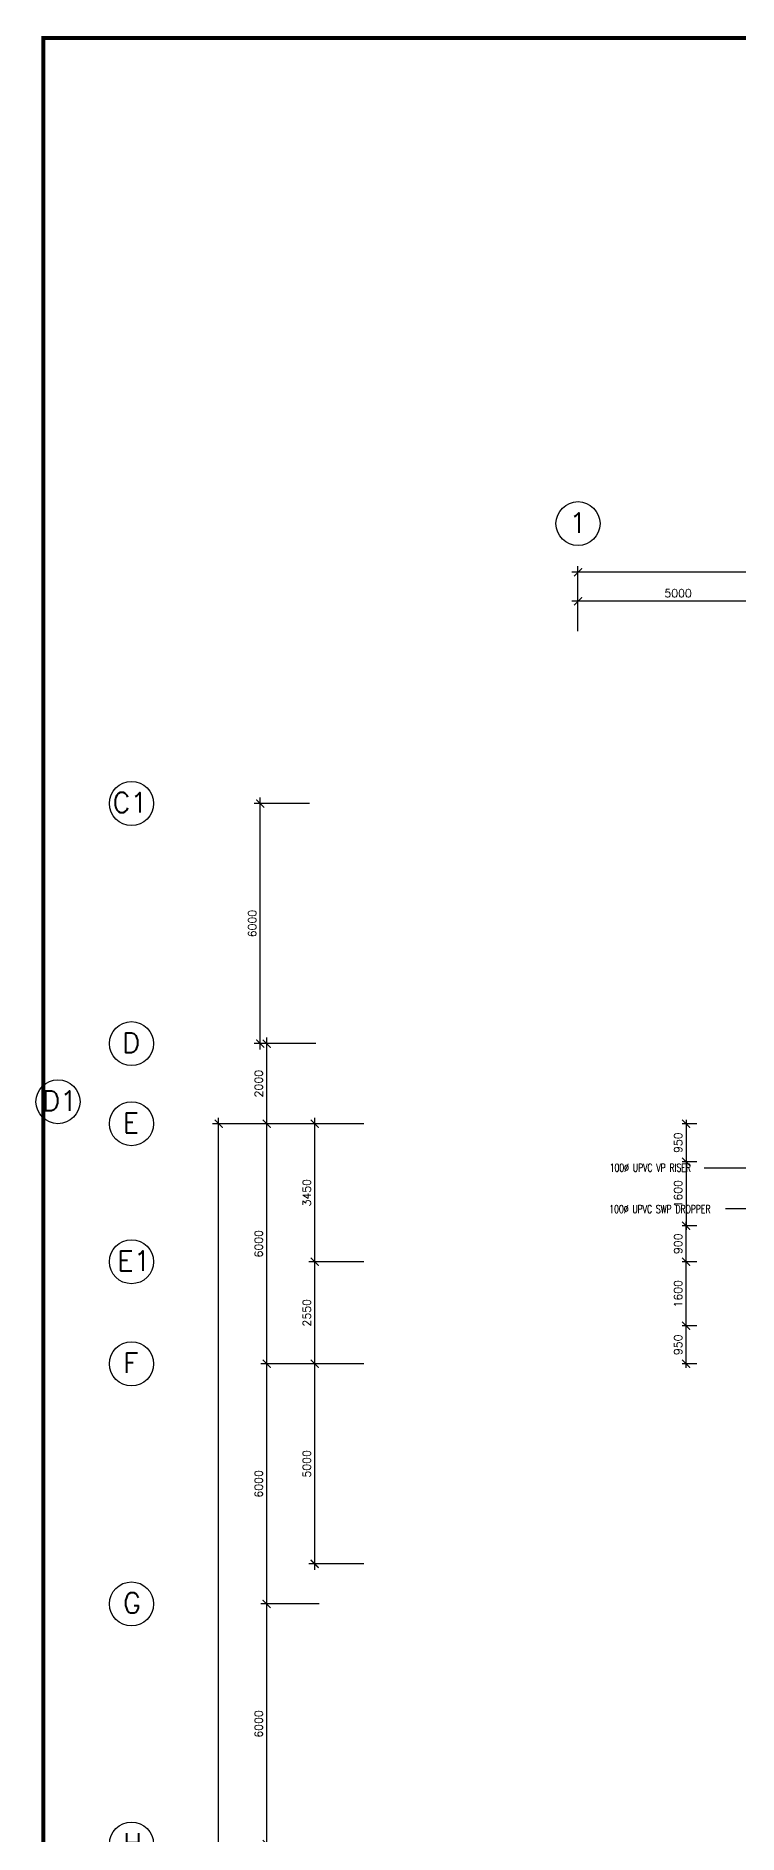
# Model space of a CAD drawing. Extents: x 2266480 to 2632177, y -858634 to -757244.
# Drawn here: x 2490510 to 2508047, y -802174 to -757244 of the extents above; entities that cross this region are included whole.
import ezdxf

# ---------------------------------------------------------------- set-up
doc = ezdxf.new("R2010")
doc.units = 0
doc.header["$LTSCALE"] = 10
doc.header["$MEASUREMENT"] = 0
doc.layers.get('0').update_dxf_attribs({"linetype": 'CONTINUOUS'})
doc.layers.get('DEFPOINTS').update_dxf_attribs({"linetype": 'CONTINUOUS'})
for name, color, linetype in [('DIM', 7, 'CONTINUOUS'), ('GRID-T', 7, 'CONTINUOUS'), ('PL', 5, 'CONTINUOUS'), ('SP', 220, 'CONTINUOUS'), ('VP', 100, 'CONTINUOUS')]:
    doc.layers.add(name, color=color, linetype=linetype)
doc.styles.add('ROMANS', font='romans')
doc.styles.get("Standard").update_dxf_attribs({"font": 'ROMANS.SHX'})
doc.dimstyles.new('STANDARD$0', dxfattribs={"dimscale": 0, "dimtxt": 8, "dimasz": 6, "dimexe": 1, "dimexo": 1, "dimgap": 3, "dimtad": 1, "dimdec": 0, "dimlfac": -1, "dimrnd": 1, "dimzin": 0, "dimdsep": 46, "dimtxsty": 'Standard', "dimcen": 0, "dimclrd": 5, "dimclre": 250, "dimadec": 0, "dimazin": 0, "dimtfac": 1, "dimtdec": 4, "dimtofl": 0, "dimtmove": 0, "dimatfit": 3, "dimfxl": 1, "dimtolj": 1, "dimtzin": 0, "dimarcsym": 0})

# ---------------------------------------------------------------- blocks, each defined once
blk = doc.blocks.new('_ARCHTICK')
at = {"color": 0, "linetype": 'ByBlock', "const_width": 0.15}
blk.add_lwpolyline([(-0.5, -0.5), (0.5, 0.5)], dxfattribs=at)
blk = doc.blocks.new('*D210')
at = {"layer": 'DEFPOINTS', "color": 0, "transparency": 16777216}
for p in [(2495073, -784424), (2496973, -784424), (2496973, -838424)]:
    blk.add_point(p, dxfattribs=at)
at = {"layer": 'DIM', "color": 7, "lineweight": -2, "transparency": 16777216}
for p, q in [((2496823, -784424), (2494923, -784424)), ((2495073, -838574), (2495073, -784274)), ((2496823, -838424), (2494923, -838424))]:
    blk.add_line(p, q, dxfattribs=at)
at = {"layer": 'DIM', "color": 7, "lineweight": -2, "transparency": 16777216, "xscale": 200, "yscale": 200, "zscale": 200}
for p, rotation in [((2495073, -784424), 90), ((2495073, -838424), 270)]:
    blk.add_blockref('_ARCHTICK', p, dxfattribs=dict(at, rotation=rotation))
at = {"layer": 'DIM', "color": 7, "transparency": 16777216, "insert": (2494873, -811424), "char_height": 200, "attachment_point": 5, "rotation": 90, "style": 'ROMANS'}
blk.add_mtext('\\A1;54000', dxfattribs=at)
blk = doc.blocks.new('*D217')
at = {"layer": 'DEFPOINTS', "color": 0, "transparency": 16777216}
for p in [(2496273, -796424), (2497730, -796424), (2497730, -802424)]:
    blk.add_point(p, dxfattribs=at)
at = {"layer": 'DIM', "color": 7, "lineweight": -2, "transparency": 16777216}
for p, q in [((2497580, -796424), (2496123, -796424)), ((2496273, -802574), (2496273, -796274)), ((2497580, -802424), (2496123, -802424))]:
    blk.add_line(p, q, dxfattribs=at)
at = {"layer": 'DIM', "color": 7, "lineweight": -2, "transparency": 16777216, "xscale": 200, "yscale": 200, "zscale": 200}
for p, rotation in [((2496273, -796424), 90), ((2496273, -802424), 270)]:
    blk.add_blockref('_ARCHTICK', p, dxfattribs=dict(at, rotation=rotation))
at = {"layer": 'DIM', "color": 7, "transparency": 16777216, "insert": (2496073, -799424), "char_height": 200, "attachment_point": 5, "rotation": 90, "style": 'ROMANS'}
blk.add_mtext('\\A1;6000', dxfattribs=at)
blk = doc.blocks.new('*D218')
at = {"layer": 'DEFPOINTS', "color": 0, "transparency": 16777216}
for p in [(2496273, -790424), (2497730, -790424), (2497730, -796424)]:
    blk.add_point(p, dxfattribs=at)
at = {"layer": 'DIM', "color": 7, "lineweight": -2, "transparency": 16777216}
for p, q in [((2496273, -796574), (2496273, -790274)), ((2497580, -790424), (2496123, -790424)), ((2497580, -796424), (2496123, -796424))]:
    blk.add_line(p, q, dxfattribs=at)
at = {"layer": 'DIM', "color": 7, "lineweight": -2, "transparency": 16777216, "xscale": 200, "yscale": 200, "zscale": 200}
for p, rotation in [((2496273, -790424), 90), ((2496273, -796424), 270)]:
    blk.add_blockref('_ARCHTICK', p, dxfattribs=dict(at, rotation=rotation))
at = {"layer": 'DIM', "color": 7, "transparency": 16777216, "insert": (2496073, -793424), "char_height": 200, "attachment_point": 5, "rotation": 90, "style": 'ROMANS'}
blk.add_mtext('\\A1;6000', dxfattribs=at)
blk = doc.blocks.new('*D219')
at = {"layer": 'DEFPOINTS', "color": 0, "transparency": 16777216}
for p in [(2496273, -784424), (2497730, -784424), (2497730, -790424)]:
    blk.add_point(p, dxfattribs=at)
at = {"layer": 'DIM', "color": 7, "lineweight": -2, "transparency": 16777216}
for p, q in [((2497580, -784424), (2496123, -784424)), ((2496273, -790574), (2496273, -784274)), ((2497580, -790424), (2496123, -790424))]:
    blk.add_line(p, q, dxfattribs=at)
at = {"layer": 'DIM', "color": 7, "lineweight": -2, "transparency": 16777216, "xscale": 200, "yscale": 200, "zscale": 200}
for p, rotation in [((2496273, -784424), 90), ((2496273, -790424), 270)]:
    blk.add_blockref('_ARCHTICK', p, dxfattribs=dict(at, rotation=rotation))
at = {"layer": 'DIM', "color": 7, "transparency": 16777216, "insert": (2496073, -787424), "char_height": 200, "attachment_point": 5, "rotation": 90, "style": 'ROMANS'}
blk.add_mtext('\\A1;6000', dxfattribs=at)
blk = doc.blocks.new('*D125')
at = {"layer": 'DEFPOINTS', "color": 0, "transparency": 16777216}
for p in [(2497473, -787874), (2498851, -787874), (2498851, -790424)]:
    blk.add_point(p, dxfattribs=at)
at = {"layer": 'DIM', "color": 7, "lineweight": -2, "transparency": 16777216}
for p, q in [((2498701, -787874), (2497323, -787874)), ((2497473, -790574), (2497473, -787724)), ((2498701, -790424), (2497323, -790424))]:
    blk.add_line(p, q, dxfattribs=at)
at = {"layer": 'DIM', "color": 7, "lineweight": -2, "transparency": 16777216, "xscale": 200, "yscale": 200, "zscale": 200}
for p, rotation in [((2497473, -787874), 90), ((2497473, -790424), 270)]:
    blk.add_blockref('_ARCHTICK', p, dxfattribs=dict(at, rotation=rotation))
at = {"layer": 'DIM', "color": 7, "transparency": 16777216, "insert": (2497273, -789149), "char_height": 200, "attachment_point": 5, "rotation": 90, "style": 'ROMANS'}
blk.add_mtext('\\A1;2550', dxfattribs=at)
blk = doc.blocks.new('*D126')
at = {"layer": 'DEFPOINTS', "color": 0, "transparency": 16777216}
for p in [(2497473, -784424), (2498851, -784424), (2498851, -787874)]:
    blk.add_point(p, dxfattribs=at)
at = {"layer": 'DIM', "color": 7, "lineweight": -2, "transparency": 16777216}
for p, q in [((2498701, -784424), (2497323, -784424)), ((2497473, -788024), (2497473, -784274)), ((2498701, -787874), (2497323, -787874))]:
    blk.add_line(p, q, dxfattribs=at)
at = {"layer": 'DIM', "color": 7, "lineweight": -2, "transparency": 16777216, "xscale": 200, "yscale": 200, "zscale": 200}
for p, rotation in [((2497473, -784424), 90), ((2497473, -787874), 270)]:
    blk.add_blockref('_ARCHTICK', p, dxfattribs=dict(at, rotation=rotation))
at = {"layer": 'DIM', "color": 7, "transparency": 16777216, "insert": (2497273, -786149), "char_height": 200, "attachment_point": 5, "rotation": 90, "style": 'ROMANS'}
blk.add_mtext('\\A1;3450', dxfattribs=at)
blk = doc.blocks.new('*D129')
at = {"layer": 'DEFPOINTS', "color": 0, "transparency": 16777216}
for p in [(2504049, -770644), (2504049, -772191), (2529049, -772191)]:
    blk.add_point(p, dxfattribs=at)
at = {"layer": 'DIM', "color": 7, "lineweight": -2, "transparency": 16777216}
for p, q in [((2504049, -772041), (2504049, -770494)), ((2529049, -772041), (2529049, -770494)), ((2529199, -770644), (2503899, -770644))]:
    blk.add_line(p, q, dxfattribs=at)
at = {"layer": 'DIM', "color": 7, "lineweight": -2, "transparency": 16777216, "xscale": 200, "yscale": 200, "zscale": 200}
for p, rotation in [((2504049, -770644), 180.0000000117521), ((2529049, -770644), 1.175219921378812e-08)]:
    blk.add_blockref('_ARCHTICK', p, dxfattribs=dict(at, rotation=rotation))
at = {"layer": 'DIM', "color": 7, "transparency": 16777216, "insert": (2516549, -770444), "char_height": 200, "attachment_point": 5, "rotation": 0, "style": 'ROMANS'}
blk.add_mtext('\\A1;25000', dxfattribs=at)
blk = doc.blocks.new('*D134')
at = {"layer": 'DEFPOINTS', "color": 0, "transparency": 16777216}
for p in [(2504049, -771370), (2504049, -772270), (2509049, -772270)]:
    blk.add_point(p, dxfattribs=at)
at = {"layer": 'DIM', "color": 7, "lineweight": -2, "transparency": 16777216}
for p, q in [((2509199, -771370), (2503899, -771370)), ((2504049, -772120), (2504049, -771220)), ((2509049, -772120), (2509049, -771220))]:
    blk.add_line(p, q, dxfattribs=at)
at = {"layer": 'DIM', "color": 7, "lineweight": -2, "transparency": 16777216, "xscale": 200, "yscale": 200, "zscale": 200}
for p, rotation in [((2504049, -771370), 179.99999998825), ((2509049, -771370), 359.99999998825)]:
    blk.add_blockref('_ARCHTICK', p, dxfattribs=dict(at, rotation=rotation))
at = {"layer": 'DIM', "color": 7, "transparency": 16777216, "insert": (2506549, -771170), "char_height": 200, "attachment_point": 5, "rotation": 360, "style": 'ROMANS'}
blk.add_mtext('\\A1;5000', dxfattribs=at)
blk = doc.blocks.new('*D160')
at = {"layer": 'DEFPOINTS', "color": 0, "transparency": 16777216}
for p in [(2497473, -790424), (2498851, -790424), (2498851, -795424)]:
    blk.add_point(p, dxfattribs=at)
at = {"layer": 'DIM', "color": 7, "lineweight": -2, "transparency": 16777216}
for p, q in [((2497473, -795574), (2497473, -790274)), ((2498701, -790424), (2497323, -790424)), ((2498701, -795424), (2497323, -795424))]:
    blk.add_line(p, q, dxfattribs=at)
at = {"layer": 'DIM', "color": 7, "lineweight": -2, "transparency": 16777216, "xscale": 200, "yscale": 200, "zscale": 200}
for p, rotation in [((2497473, -790424), 90), ((2497473, -795424), 270)]:
    blk.add_blockref('_ARCHTICK', p, dxfattribs=dict(at, rotation=rotation))
at = {"layer": 'DIM', "color": 7, "transparency": 16777216, "insert": (2497273, -792924), "char_height": 200, "attachment_point": 5, "rotation": 90, "style": 'ROMANS'}
blk.add_mtext('\\A1;5000', dxfattribs=at)
blk = doc.blocks.new('*D65')
at = {"layer": 'DEFPOINTS', "color": 0, "transparency": 16777216}
for p in [(2496273, -782424), (2497651, -782424), (2497651, -784424)]:
    blk.add_point(p, dxfattribs=at)
at = {"layer": 'DIM', "color": 7, "lineweight": -2, "transparency": 16777216}
for p, q in [((2497501, -782424), (2496123, -782424)), ((2496273, -784574), (2496273, -782274)), ((2497501, -784424), (2496123, -784424))]:
    blk.add_line(p, q, dxfattribs=at)
at = {"layer": 'DIM', "color": 7, "lineweight": -2, "transparency": 16777216, "xscale": 200, "yscale": 200, "zscale": 200}
for p, rotation in [((2496273, -782424), 90), ((2496273, -784424), 270)]:
    blk.add_blockref('_ARCHTICK', p, dxfattribs=dict(at, rotation=rotation))
at = {"layer": 'DIM', "color": 7, "transparency": 16777216, "insert": (2496073, -783424), "char_height": 200, "attachment_point": 5, "rotation": 90, "style": 'ROMANS'}
blk.add_mtext('\\A1;2000', dxfattribs=at)
blk = doc.blocks.new('*D69')
at = {"layer": 'DEFPOINTS', "color": 0, "transparency": 16777216}
for p in [(2496111, -776424), (2497489, -776424), (2497489, -782424)]:
    blk.add_point(p, dxfattribs=at)
at = {"layer": 'DIM', "color": 7, "lineweight": -2, "transparency": 16777216}
for p, q in [((2496111, -782574), (2496111, -776274)), ((2497339, -776424), (2495961, -776424)), ((2497339, -782424), (2495961, -782424))]:
    blk.add_line(p, q, dxfattribs=at)
at = {"layer": 'DIM', "color": 7, "lineweight": -2, "transparency": 16777216, "xscale": 200, "yscale": 200, "zscale": 200}
for p, rotation in [((2496111, -776424), 90), ((2496111, -782424), 270)]:
    blk.add_blockref('_ARCHTICK', p, dxfattribs=dict(at, rotation=rotation))
at = {"layer": 'DIM', "color": 7, "transparency": 16777216, "insert": (2495911, -779424), "char_height": 200, "attachment_point": 5, "rotation": 90, "style": 'ROMANS'}
blk.add_mtext('\\A1;6000', dxfattribs=at)
blk = doc.blocks.new('*D368')
at = {"layer": 'DEFPOINTS', "color": 0, "transparency": 16777216}
for p in [(2506750, -787874), (2507117, -787874), (2507117, -789474)]:
    blk.add_point(p, dxfattribs=at)
at = {"layer": 'DIM', "color": 7, "lineweight": -2, "transparency": 16777216}
for p, q in [((2507017, -787874), (2506650, -787874)), ((2506750, -789574), (2506750, -787774)), ((2507017, -789474), (2506650, -789474))]:
    blk.add_line(p, q, dxfattribs=at)
at = {"layer": 'DIM', "color": 7, "lineweight": -2, "transparency": 16777216, "xscale": 200, "yscale": 200, "zscale": 200}
for p, rotation in [((2506750, -787874), 90), ((2506750, -789474), 270)]:
    blk.add_blockref('_ARCHTICK', p, dxfattribs=dict(at, rotation=rotation))
at = {"layer": 'DIM', "color": 7, "transparency": 16777216, "insert": (2506550, -788674), "char_height": 200, "attachment_point": 5, "rotation": 90, "style": 'ROMANS'}
blk.add_mtext('\\A1;1600', dxfattribs=at)
blk = doc.blocks.new('*D369')
at = {"layer": 'DEFPOINTS', "color": 0, "transparency": 16777216}
for p in [(2506750, -786974), (2507117, -786974), (2507117, -787874)]:
    blk.add_point(p, dxfattribs=at)
at = {"layer": 'DIM', "color": 7, "lineweight": -2, "transparency": 16777216}
for p, q in [((2507017, -786974), (2506650, -786974)), ((2506750, -787974), (2506750, -786874)), ((2507017, -787874), (2506650, -787874))]:
    blk.add_line(p, q, dxfattribs=at)
at = {"layer": 'DIM', "color": 7, "lineweight": -2, "transparency": 16777216, "xscale": 200, "yscale": 200, "zscale": 200}
for p, rotation in [((2506750, -786974), 90), ((2506750, -787874), 270)]:
    blk.add_blockref('_ARCHTICK', p, dxfattribs=dict(at, rotation=rotation))
at = {"layer": 'DIM', "color": 7, "transparency": 16777216, "insert": (2506550, -787424), "char_height": 200, "attachment_point": 5, "rotation": 90, "style": 'ROMANS'}
blk.add_mtext('\\A1;900', dxfattribs=at)
blk = doc.blocks.new('*D370')
at = {"layer": 'DEFPOINTS', "color": 0, "transparency": 16777216}
for p in [(2506750, -789474), (2507117, -789474), (2507117, -790424)]:
    blk.add_point(p, dxfattribs=at)
at = {"layer": 'DIM', "color": 7, "lineweight": -2, "transparency": 16777216}
for p, q in [((2506750, -790524), (2506750, -789374)), ((2507017, -789474), (2506650, -789474)), ((2507017, -790424), (2506650, -790424))]:
    blk.add_line(p, q, dxfattribs=at)
at = {"layer": 'DIM', "color": 7, "lineweight": -2, "transparency": 16777216, "xscale": 200, "yscale": 200, "zscale": 200}
for p, rotation in [((2506750, -789474), 90), ((2506750, -790424), 270)]:
    blk.add_blockref('_ARCHTICK', p, dxfattribs=dict(at, rotation=rotation))
at = {"layer": 'DIM', "color": 7, "transparency": 16777216, "insert": (2506550, -789949), "char_height": 200, "attachment_point": 5, "rotation": 90, "style": 'ROMANS'}
blk.add_mtext('\\A1;950', dxfattribs=at)
blk = doc.blocks.new('*D375')
at = {"layer": 'DEFPOINTS', "color": 0, "transparency": 16777216}
for p in [(2507117, -785374), (2506750, -786974), (2507117, -786974)]:
    blk.add_point(p, dxfattribs=at)
at = {"layer": 'DIM', "color": 7, "lineweight": -2, "transparency": 16777216}
for p, q in [((2507017, -785374), (2506650, -785374)), ((2506750, -785274), (2506750, -787074)), ((2507017, -786974), (2506650, -786974))]:
    blk.add_line(p, q, dxfattribs=at)
at = {"layer": 'DIM', "color": 7, "lineweight": -2, "transparency": 16777216, "xscale": 200, "yscale": 200, "zscale": 200}
for p, rotation in [((2506750, -785374), 90), ((2506750, -786974), 270)]:
    blk.add_blockref('_ARCHTICK', p, dxfattribs=dict(at, rotation=rotation))
at = {"layer": 'DIM', "color": 7, "transparency": 16777216, "insert": (2506550, -786174), "char_height": 200, "attachment_point": 5, "rotation": 90, "style": 'ROMANS'}
blk.add_mtext('\\A1;1600', dxfattribs=at)
blk = doc.blocks.new('*D376')
at = {"layer": 'DEFPOINTS', "color": 0, "transparency": 16777216}
for p in [(2507117, -784424), (2506750, -785374), (2507117, -785374)]:
    blk.add_point(p, dxfattribs=at)
at = {"layer": 'DIM', "color": 7, "lineweight": -2, "transparency": 16777216}
for p, q in [((2507017, -784424), (2506650, -784424)), ((2506750, -784324), (2506750, -785474)), ((2507017, -785374), (2506650, -785374))]:
    blk.add_line(p, q, dxfattribs=at)
at = {"layer": 'DIM', "color": 7, "lineweight": -2, "transparency": 16777216, "xscale": 200, "yscale": 200, "zscale": 200}
for p, rotation in [((2506750, -784424), 90), ((2506750, -785374), 270)]:
    blk.add_blockref('_ARCHTICK', p, dxfattribs=dict(at, rotation=rotation))
at = {"layer": 'DIM', "color": 7, "transparency": 16777216, "insert": (2506550, -784899), "char_height": 200, "attachment_point": 5, "rotation": 90, "style": 'ROMANS'}
blk.add_mtext('\\A1;950', dxfattribs=at)

msp = doc.modelspace()

# ---------------------------------------------------------------- linework, layer by layer
at = {"layer": 'GRID-T', "color": 0}
for centre in [(2504049.5, -769430.3), (2492896.9, -776424.1), (2492896.9, -782424.1), (2491059.7, -783874.1), (2492896.9, -784424.1), (2492896.9, -787874.1), (2492896.9, -790424.1), (2492896.9, -796424.1), (2492896.9, -802424.1)]:
    msp.add_circle(centre, 550, dxfattribs=at)
at = {"layer": 'PL', "color": 0, "ltscale": 2, "const_width": 100}
msp.add_lwpolyline([(2490693.6, -847288.2), (2561112, -847288.2), (2561112, -757293.9), (2490693.6, -757293.9)], close=True, dxfattribs=at)
at = {"layer": 'SP', "color": 0}
msp.add_line((2508422.7, -786551.5), (2507737.1, -786551.5), dxfattribs=at)
at = {"layer": 'VP', "color": 0}
msp.add_line((2507197.4, -785523.8), (2508269.9, -785523.8), dxfattribs=at)

# ---------------------------------------------------------------- texts
at = {"layer": 'GRID-T', "color": 0, "style": 'ROMANS'}
for s, p in [('1', (2503834.3, -769656.1)), ('C1', (2492420.2, -776649.9)), ('D', (2492657.7, -782649.9)), ('D1', (2490659.2, -784099.9)), ('E', (2492674.4, -784649.9)), ('E1', (2492539.4, -788099.9)), ('F', (2492681.7, -790649.9)), ('G', (2492681.7, -796649.9)), ('H', (2492681.7, -802649.9))]:
    msp.add_text(s, height=500, dxfattribs=at).set_placement(p)
at = {"layer": 'SP', "color": 0, "style": 'ROMANS', "width": 0.7}
msp.add_text('100%%c UPVC SWP DROPPER', height=200, dxfattribs=at).set_placement((2504832.1, -786657.9))
at = {"layer": 'VP', "color": 0, "style": 'ROMANS', "width": 0.7}
msp.add_text('100%%c UPVC VP RISER', height=200, dxfattribs=at).set_placement((2504842.3, -785624))

# ---------------------------------------------------------------- dimensions: what is measured, and where the dimension line sits
at = {"layer": 'DIM', "color": 0}
for p1, p2, distance, picture, middle in [((2529049.5, -772191.4), (2504049.5, -772191.4), -1547.9, '*D129', (2516549.5, -770443.5)), ((2509049.5, -772270.1), (2504049.5, -772270.1), -900.2, '*D134', (2506549.5, -771169.9)), ((2497488.8, -782424.1), (2497488.8, -776424.1), 1377.6, '*D69', (2495911.2, -779424.1)), ((2497650.8, -784424.1), (2497650.8, -782424.1), 1377.6, '*D65', (2496073.2, -783424.1)), ((2496972.6, -838424.1), (2496972.6, -784424.1), 1899.4, '*D210', (2494873.2, -811424.1)), ((2498850.8, -787874.1), (2498850.8, -784424.1), 1377.6, '*D126', (2497273.2, -786149.1)), ((2498850.8, -790424.1), (2498850.8, -787874.1), 1377.6, '*D125', (2497273.2, -789149.1)), ((2498850.8, -795424.1), (2498850.8, -790424.1), 1377.6, '*D160', (2497273.2, -792924.1))]:
    dim = msp.add_aligned_dim(p1=p1, p2=p2, distance=distance, dimstyle='STANDARD$0', override={"dimscale": 100, "dimtxt": 2, "dimasz": 2, "dimexe": 1.5, "dimexo": 1.5, "dimgap": 1, "dimtxsty": 'ROMANS', "dimblk": 'ARCHTICK', "dimdle": 1.5, "dimclrd": 7, "dimclre": 7, "dimclrt": 7, "dimtdec": 0, "dimtmove": 2}, dxfattribs=at)
    dim.commit()
    dim.dimension.update_dxf_attribs({"geometry": picture, "text_midpoint": middle})
for base, p1, p2, angle, override, picture, middle in [((2496273.2, -784424.1), (2497730.4, -790424.1), (2497730.4, -784424.1), 270, {"dimscale": 100, "dimtxt": 2, "dimasz": 2, "dimexe": 1.5, "dimexo": 1.5, "dimgap": 1, "dimtxsty": 'ROMANS', "dimblk": 'ARCHTICK', "dimdle": 1.5, "dimclrd": 7, "dimclre": 7, "dimclrt": 7, "dimtdec": 0, "dimtmove": 2}, '*D219', (2496073.2, -787424.1)), ((2506750.5, -785374.1), (2507116.9, -784424.1), (2507116.9, -785374.1), 270, {"dimscale": 100, "dimtxt": 2, "dimasz": 2, "dimgap": 1, "dimtxsty": 'ROMANS', "dimblk": 'ARCHTICK', "dimdle": 1, "dimclrd": 7, "dimclre": 7, "dimclrt": 7, "dimtdec": 0, "dimtmove": 2}, '*D376', (2506550.5, -784899.1)), ((2506750.5, -786974.1), (2507116.9, -785374.1), (2507116.9, -786974.1), 270, {"dimscale": 100, "dimtxt": 2, "dimasz": 2, "dimgap": 1, "dimtxsty": 'ROMANS', "dimblk": 'ARCHTICK', "dimdle": 1, "dimclrd": 7, "dimclre": 7, "dimclrt": 7, "dimtdec": 0, "dimtmove": 2}, '*D375', (2506550.5, -786174.1)), ((2506750.5, -786974.1), (2507116.9, -787874.1), (2507116.9, -786974.1), 90, {"dimscale": 100, "dimtxt": 2, "dimasz": 2, "dimgap": 1, "dimtxsty": 'ROMANS', "dimblk": 'ARCHTICK', "dimdle": 1, "dimclrd": 7, "dimclre": 7, "dimclrt": 7, "dimtdec": 0, "dimtmove": 2}, '*D369', (2506550.5, -787424.1)), ((2506750.5, -787874.1), (2507116.9, -789474.1), (2507116.9, -787874.1), 90, {"dimscale": 100, "dimtxt": 2, "dimasz": 2, "dimgap": 1, "dimtxsty": 'ROMANS', "dimblk": 'ARCHTICK', "dimdle": 1, "dimclrd": 7, "dimclre": 7, "dimclrt": 7, "dimtdec": 0, "dimtmove": 2}, '*D368', (2506550.5, -788674.1)), ((2506750.5, -789474.1), (2507116.9, -790424.1), (2507116.9, -789474.1), 90, {"dimscale": 100, "dimtxt": 2, "dimasz": 2, "dimgap": 1, "dimtxsty": 'ROMANS', "dimblk": 'ARCHTICK', "dimdle": 1, "dimclrd": 7, "dimclre": 7, "dimclrt": 7, "dimtdec": 0, "dimtmove": 2}, '*D370', (2506550.5, -789949.1)), ((2496273.2, -790424.1), (2497730.4, -796424.1), (2497730.4, -790424.1), 270, {"dimscale": 100, "dimtxt": 2, "dimasz": 2, "dimexe": 1.5, "dimexo": 1.5, "dimgap": 1, "dimtxsty": 'ROMANS', "dimblk": 'ARCHTICK', "dimdle": 1.5, "dimclrd": 7, "dimclre": 7, "dimclrt": 7, "dimtdec": 0, "dimtmove": 2}, '*D218', (2496073.2, -793424.1)), ((2496273.2, -796424.1), (2497730.4, -802424.1), (2497730.4, -796424.1), 270, {"dimscale": 100, "dimtxt": 2, "dimasz": 2, "dimexe": 1.5, "dimexo": 1.5, "dimgap": 1, "dimtxsty": 'ROMANS', "dimblk": 'ARCHTICK', "dimdle": 1.5, "dimclrd": 7, "dimclre": 7, "dimclrt": 7, "dimtdec": 0, "dimtmove": 2}, '*D217', (2496073.2, -799424.1))]:
    dim = msp.add_linear_dim(base=base, p1=p1, p2=p2, angle=angle, dimstyle='STANDARD$0', override=override, dxfattribs=at)
    dim.commit()
    dim.dimension.update_dxf_attribs({"geometry": picture, "text_midpoint": middle})

doc.saveas('drawing.dxf')
